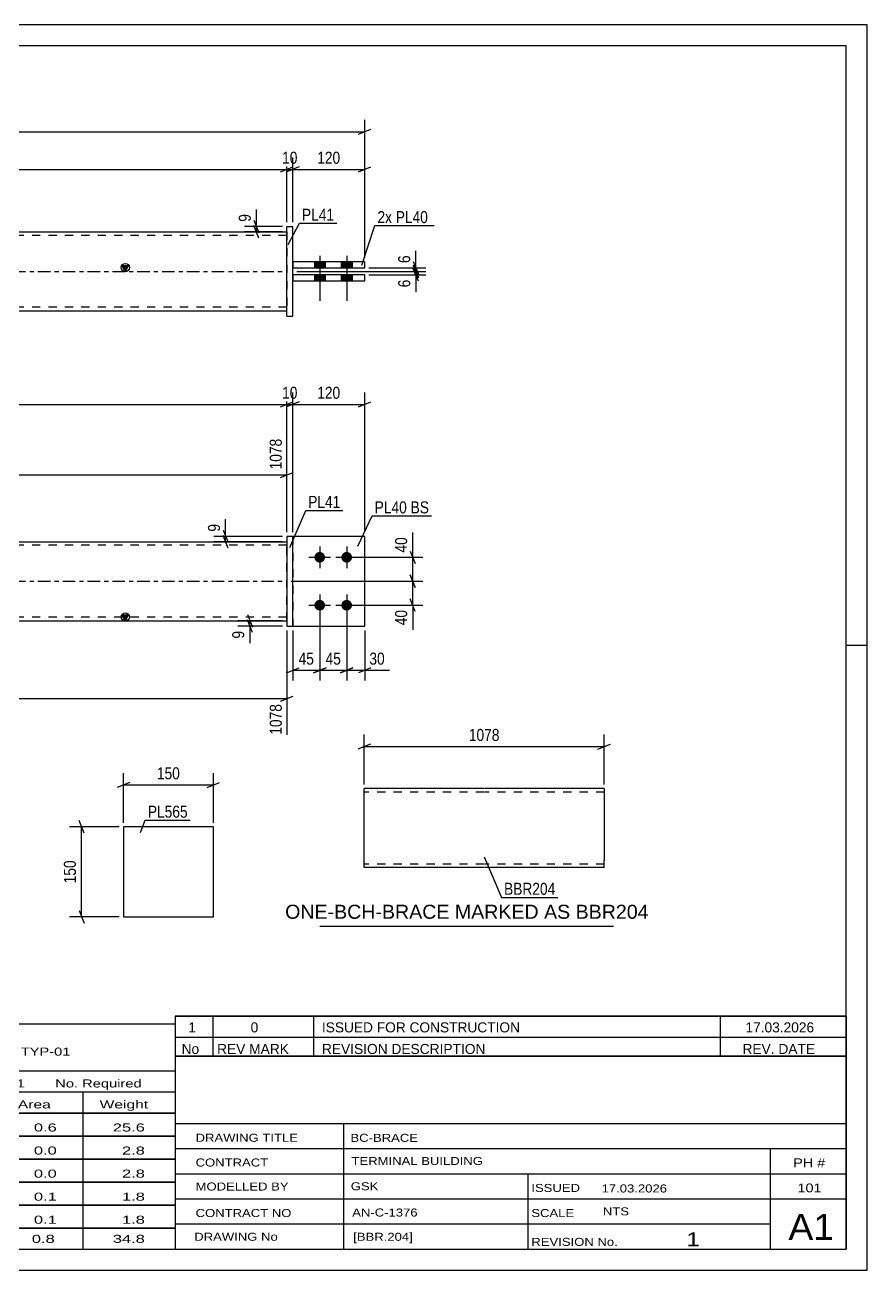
# Model space of a CAD drawing. Header units: millimetres. Extents: x 0 to 420, y 0 to 297.
# Drawn here: x 219.2 to 420, y 0 to 297 of the extents above; entities that cross this region are included whole.
import ezdxf

# ---------------------------------------------------------------- set-up
doc = ezdxf.new("R2010")
doc.units = ezdxf.units.MM
doc.linetypes.add('DXK_LINE_DOT2', pattern=[3.9198, 1.9599, -1.9599])
doc.linetypes.add('DXK_LINE_DOT3', pattern=[5.9187, 2.979, -0.9799, 0.9799, -0.9799])
doc.styles.add('Arial', font='ARIAL.TTF', dxfattribs={"height": 0.2})
doc.styles.add('Arial Narrow', font='ARIALN.TTF', dxfattribs={"height": 0.2})

# ---------------------------------------------------------------- blocks, each defined once
blk = doc.blocks.new('Unknown-585636573-1129')
at = {"color": 5, "linetype": 'Continuous'}
for p, q in [((420, 297), (0, 297)), ((420, 0), (420, 297)), ((415, 292), (5, 292)), ((415, 5), (415, 292)), ((420, 149), (415, 149)), ((5, 5), (415, 5)), ((0, 0), (420, 0))]:
    blk.add_line(p, q, dxfattribs=at)
blk = doc.blocks.new('Bolt-585636573-1836 - 1822')
at = {"linetype": 'Continuous'}
for points in [[(289.48, 171.3, -1), (289.48, 168.73, -1)], [(295.91, 171.3, -1), (295.91, 168.73, -1)], [(289.48, 159.87, -1), (289.48, 157.3, -1)], [(295.91, 159.87, -1), (295.91, 157.3, -1)]]:
    blk.add_hatch(color=1, dxfattribs=at).paths.add_polyline_path(points)
at = {"color": 1, "linetype": 'Continuous'}
for p, q in [((289.48, 172.58), (289.48, 167.44)), ((295.91, 172.58), (295.91, 167.44)), ((286.91, 170.01), (292.06, 170.01)), ((293.34, 170.01), (298.48, 170.01)), ((289.48, 161.16), (289.48, 156.01)), ((295.91, 161.16), (295.91, 156.01)), ((286.91, 158.58), (292.06, 158.58)), ((293.34, 158.58), (298.48, 158.58))]:
    blk.add_line(p, q, dxfattribs=at)
blk = doc.blocks.new('Part-585636573-1828 - 1822')
at = {"linetype": 'Continuous'}
blk.add_hatch(color=2, dxfattribs=at).paths.add_polyline_path([(243.12, 154.87), (242.32, 156.27), (243.92, 156.27)])
at = {"color": 2, "linetype": 'Continuous'}
for p, q in [((127.6, 173.73), (281.63, 173.73)), ((127.6, 154.87), (281.63, 154.87)), ((243.12, 154.87), (242.32, 156.27)), ((242.32, 156.27), (243.92, 156.27)), ((243.92, 156.27), (243.12, 154.87))]:
    blk.add_line(p, q, dxfattribs=at)
at = {"color": 7, "linetype": 'DXK_LINE_DOT2'}
for p, q in [((127.6, 154.87), (127.6, 173.73)), ((281.63, 172.87), (127.6, 172.87)), ((281.63, 154.87), (281.63, 173.73)), ((281.63, 155.73), (127.6, 155.73))]:
    blk.add_line(p, q, dxfattribs=at)
at = {"color": 7, "linetype": 'DXK_LINE_DOT3'}
blk.add_line((127.6, 164.3), (281.63, 164.3), dxfattribs=at)
at = {"color": 2, "linetype": 'Continuous'}
blk.add_circle((243.12, 155.77), 1, dxfattribs=at)
blk = doc.blocks.new('Part-585636573-1833 - 1822')
at = {"color": 2, "linetype": 'Continuous'}
for p, q in [((300.2, 175.01), (283.06, 175.01)), ((300.2, 153.58), (300.2, 175.01)), ((283.06, 153.58), (300.2, 153.58))]:
    blk.add_line(p, q, dxfattribs=at)
at = {"color": 7, "linetype": 'DXK_LINE_DOT2'}
blk.add_line((283.06, 175.01), (283.06, 153.58), dxfattribs=at)
blk = doc.blocks.new('Part-585636573-1856 - 1822')
at = {"color": 2, "linetype": 'Continuous'}
for p, q in [((283.06, 175.01), (281.63, 175.01)), ((281.63, 175.01), (281.63, 153.58)), ((283.06, 153.58), (283.06, 175.01)), ((281.63, 153.58), (283.06, 153.58))]:
    blk.add_line(p, q, dxfattribs=at)
blk = doc.blocks.new('Part-585636573-1862 - 1822')
at = {"color": 7, "linetype": 'DXK_LINE_DOT2'}
for p, q in [((300.2, 175.01), (283.06, 175.01)), ((283.06, 175.01), (283.06, 153.58)), ((300.2, 153.58), (300.2, 175.01)), ((283.06, 153.58), (300.2, 153.58))]:
    blk.add_line(p, q, dxfattribs=at)
blk = doc.blocks.new('Part-585636573-2197 - 2166')
at = {"color": 2, "linetype": 'Continuous'}
for p, q in [((300.2, 240.5), (283.06, 240.5)), ((283.06, 240.5), (283.06, 239.07)), ((283.06, 239.07), (300.2, 239.07)), ((300.2, 239.07), (300.2, 240.5))]:
    blk.add_line(p, q, dxfattribs=at)
blk = doc.blocks.new('Part-585636573-2177 - 2166')
at = {"color": 2, "linetype": 'Continuous'}
for p, q in [((281.63, 227.5), (281.63, 248.92)), ((281.63, 248.92), (283.06, 248.92)), ((283.06, 227.5), (283.06, 248.92)), ((281.63, 227.5), (283.06, 227.5))]:
    blk.add_line(p, q, dxfattribs=at)
blk = doc.blocks.new('Part-585636573-2187 - 2166')
at = {"linetype": 'Continuous'}
blk.add_hatch(color=2, dxfattribs=at).paths.add_polyline_path([(243.12, 238.21), (242.32, 239.61), (243.92, 239.61)])
at = {"color": 2, "linetype": 'Continuous'}
for p, q in [((127.6, 247.64), (281.63, 247.64)), ((243.12, 238.21), (242.32, 239.61)), ((242.32, 239.61), (243.92, 239.61)), ((243.92, 239.61), (243.12, 238.21)), ((127.6, 228.78), (281.63, 228.78))]:
    blk.add_line(p, q, dxfattribs=at)
at = {"color": 7, "linetype": 'DXK_LINE_DOT2'}
for p, q in [((127.6, 228.78), (127.6, 247.64)), ((281.63, 246.78), (127.6, 246.78)), ((281.63, 247.64), (281.63, 228.78)), ((281.63, 229.64), (127.6, 229.64))]:
    blk.add_line(p, q, dxfattribs=at)
at = {"color": 7, "linetype": 'DXK_LINE_DOT3'}
blk.add_line((127.6, 238.21), (281.63, 238.21), dxfattribs=at)
at = {"color": 2, "linetype": 'Continuous'}
blk.add_circle((243.12, 239.11), 1, dxfattribs=at)
blk = doc.blocks.new('Part-585636573-2192 - 2166')
at = {"color": 2, "linetype": 'Continuous'}
for p, q in [((300.2, 237.35), (283.06, 237.35)), ((283.06, 237.35), (283.06, 235.92)), ((283.06, 235.92), (300.2, 235.92)), ((300.2, 235.92), (300.2, 237.35))]:
    blk.add_line(p, q, dxfattribs=at)
blk = doc.blocks.new('Bolt-585636573-2209 - 2166')
at = {"linetype": 'Continuous'}
for points in [[(290.77, 240.5), (288.2, 240.5), (288.2, 239.07), (290.77, 239.07)], [(290.77, 240.5), (288.2, 240.5), (288.2, 239.07), (290.77, 239.07)], [(297.2, 240.5), (294.63, 240.5), (294.63, 239.07), (297.2, 239.07)], [(297.2, 240.5), (294.63, 240.5), (294.63, 239.07), (297.2, 239.07)], [(290.77, 237.35), (288.2, 237.35), (288.2, 235.92), (290.77, 235.92)], [(290.77, 237.35), (288.2, 237.35), (288.2, 235.92), (290.77, 235.92)], [(297.2, 237.35), (294.63, 237.35), (294.63, 235.92), (297.2, 235.92)], [(297.2, 237.35), (294.63, 237.35), (294.63, 235.92), (297.2, 235.92)]]:
    blk.add_hatch(color=1, dxfattribs=at).paths.add_polyline_path(points)
at = {"color": 1, "linetype": 'Continuous'}
for p, q in [((289.48, 241.92), (289.48, 231.21)), ((289.48, 241.92), (289.48, 231.21)), ((295.91, 241.92), (295.91, 231.21)), ((295.91, 241.92), (295.91, 231.21)), ((288.2, 240.5), (288.2, 239.07)), ((288.2, 240.5), (288.2, 239.07)), ((290.77, 240.5), (290.77, 239.07)), ((290.77, 240.5), (290.77, 239.07)), ((294.63, 240.5), (294.63, 239.07)), ((294.63, 240.5), (294.63, 239.07)), ((297.2, 240.5), (297.2, 239.07)), ((297.2, 240.5), (297.2, 239.07)), ((288.2, 237.35), (288.2, 235.92)), ((288.2, 237.35), (288.2, 235.92)), ((290.77, 237.35), (290.77, 235.92)), ((290.77, 237.35), (290.77, 235.92)), ((294.63, 237.35), (294.63, 235.92)), ((294.63, 237.35), (294.63, 235.92)), ((297.2, 237.35), (297.2, 235.92)), ((297.2, 237.35), (297.2, 235.92))]:
    blk.add_line(p, q, dxfattribs=at)
blk = doc.blocks.new('Part-585636573-3562 - 3561')
at = {"color": 2, "linetype": 'Continuous'}
for p, q in [((242.68, 105.71), (242.68, 84.28)), ((264.11, 105.71), (242.68, 105.71)), ((264.11, 84.28), (264.11, 105.71)), ((242.68, 84.28), (264.11, 84.28))]:
    blk.add_line(p, q, dxfattribs=at)
blk = doc.blocks.new('Part-585636573-1373 - 1357')
at = {"color": 2, "linetype": 'Continuous'}
for p, q in [((328.65, 114.86), (300.08, 114.86)), ((300.08, 96.14), (300.08, 114.86)), ((357.32, 114.86), (328.75, 114.86)), ((357.32, 114.86), (357.32, 97.72)), ((300.08, 96.01), (300.08, 96.14)), ((328.65, 96.01), (300.08, 96.01)), ((357.32, 96.01), (328.75, 96.01)), ((357.32, 96.01), (357.32, 97.72))]:
    blk.add_line(p, q, dxfattribs=at)
at = {"color": 7, "linetype": 'DXK_LINE_DOT2'}
for p, q in [((328.65, 114.01), (300.08, 114.01)), ((357.32, 114.01), (328.75, 114.01)), ((357.32, 114.01), (357.32, 113.94)), ((357.32, 113.94), (357.32, 114.01)), ((357.32, 113.81), (357.32, 113.94)), ((357.32, 113.94), (357.32, 113.81)), ((300.08, 96.86), (300.08, 96.93)), ((328.65, 96.86), (300.08, 96.86)), ((357.32, 96.86), (328.75, 96.86)), ((357.32, 96.93), (357.32, 97.39)), ((357.32, 96.86), (357.32, 96.93))]:
    blk.add_line(p, q, dxfattribs=at)
blk = doc.blocks.new('StraightDimension-585636573-2057 - 1822')
at = {"color": 7, "linetype": 'Continuous'}
for p, q in [((266.45, 176.51), (267.65, 173.51)), ((280.63, 175.01), (264.2, 175.01)), ((280.63, 173.73), (264.2, 173.73)), ((267.65, 172.23), (266.45, 175.23)), ((267.05, 173.73), (267.05, 175.01))]:
    blk.add_line(p, q, dxfattribs=at)
at = {"color": 0}
blk.add_wipeout([(266.3, 178.57), (262.1, 178.57), (262.1, 175.54), (266.3, 175.54)], dxfattribs=at)
at = {"color": 7, "linetype": 'Continuous'}
blk.add_line((267.05, 175.01), (267.05, 179.09), dxfattribs=at)
blk.add_line((267.05, 175.01), (267.05, 179.09), dxfattribs=at)
at = {"color": 3, "style": 'Arial Narrow'}
blk.add_text('9', height=2.86, rotation=90.0002, dxfattribs=at).set_placement((265.7, 176.14))
blk = doc.blocks.new('StraightDimension-585636573-2028 - 1822')
at = {"color": 7, "linetype": 'Continuous'}
for p, q in [((282.63, 164.3), (314.06, 164.3)), ((311.06, 165.8), (312.26, 162.8)), ((311.66, 158.58), (311.66, 164.3)), ((296.91, 158.58), (314.06, 158.58)), ((312.26, 157.08), (311.06, 160.08))]:
    blk.add_line(p, q, dxfattribs=at)
at = {"color": 0}
blk.add_wipeout([(310.91, 158.06), (306.71, 158.06), (306.71, 153.2), (310.91, 153.2)], dxfattribs=at)
at = {"color": 7, "linetype": 'Continuous'}
blk.add_line((311.66, 158.58), (311.66, 152.68), dxfattribs=at)
blk.add_line((311.66, 158.58), (311.66, 152.68), dxfattribs=at)
at = {"color": 3, "style": 'Arial Narrow'}
blk.add_text('40', height=2.863, rotation=90.0002, dxfattribs=at).set_placement((310.31, 153.8))
blk = doc.blocks.new('StraightDimension-585636573-1974 - 1822')
at = {"color": 7, "linetype": 'Continuous'}
for p, q in [((280.63, 154.87), (269.98, 154.87)), ((272.23, 156.37), (273.43, 153.37)), ((273.43, 152.08), (272.23, 155.08)), ((272.83, 153.58), (272.83, 154.87)), ((280.63, 153.58), (269.98, 153.58))]:
    blk.add_line(p, q, dxfattribs=at)
at = {"color": 0}
blk.add_wipeout([(272.08, 153.06), (267.88, 153.06), (267.88, 150.03), (272.08, 150.03)], dxfattribs=at)
at = {"color": 7, "linetype": 'Continuous'}
blk.add_line((272.83, 153.58), (272.83, 149.51), dxfattribs=at)
blk.add_line((272.83, 153.58), (272.83, 149.51), dxfattribs=at)
at = {"color": 3, "style": 'Arial Narrow'}
blk.add_text('9', height=2.86, rotation=90.0002, dxfattribs=at).set_placement((271.48, 150.63))
blk = doc.blocks.new('StraightDimension-585636573-2006 - 1822')
at = {"color": 7, "linetype": 'Continuous'}
for p, q in [((289.48, 157.58), (289.48, 140.66)), ((283.06, 152.58), (283.06, 140.66)), ((281.56, 142.46), (284.56, 143.66)), ((283.06, 143.06), (289.48, 143.06)), ((290.98, 143.66), (287.98, 142.46))]:
    blk.add_line(p, q, dxfattribs=at)
at = {"color": 0}
blk.add_wipeout([(288.7, 143.81), (288.7, 148.01), (283.84, 148.01), (283.84, 143.81)], dxfattribs=at)
at = {"color": 3, "style": 'Arial Narrow'}
blk.add_text('45', height=2.863, dxfattribs=at).set_placement((284.44, 144.41))
blk = doc.blocks.new('StraightDimension-585636573-1983 - 1822')
at = {"color": 7, "linetype": 'Continuous'}
for p, q in [((295.91, 157.58), (295.91, 140.66)), ((300.2, 152.58), (300.2, 140.66)), ((294.41, 142.46), (297.41, 143.66)), ((295.91, 143.06), (300.2, 143.06)), ((301.7, 143.66), (298.7, 142.46))]:
    blk.add_line(p, q, dxfattribs=at)
at = {"color": 0}
blk.add_wipeout([(305.58, 143.81), (305.58, 148.01), (300.72, 148.01), (300.72, 143.81)], dxfattribs=at)
at = {"color": 7, "linetype": 'Continuous'}
blk.add_line((300.2, 143.06), (306.1, 143.06), dxfattribs=at)
blk.add_line((300.2, 143.06), (306.1, 143.06), dxfattribs=at)
at = {"color": 3, "style": 'Arial Narrow'}
blk.add_text('30', height=2.863, dxfattribs=at).set_placement((301.32, 144.41))
blk = doc.blocks.new('StraightDimension-585636573-1996 - 1822')
at = {"color": 7, "linetype": 'Continuous'}
for p, q in [((289.48, 157.58), (289.48, 140.66)), ((295.91, 157.58), (295.91, 140.66)), ((287.98, 142.46), (290.98, 143.66)), ((289.48, 143.06), (295.91, 143.06)), ((297.41, 143.66), (294.41, 142.46))]:
    blk.add_line(p, q, dxfattribs=at)
at = {"color": 0}
blk.add_wipeout([(295.13, 143.81), (295.13, 148.01), (290.27, 148.01), (290.27, 143.81)], dxfattribs=at)
at = {"color": 3, "style": 'Arial Narrow'}
blk.add_text('45', height=2.863, dxfattribs=at).set_placement((290.87, 144.41))
blk = doc.blocks.new('StraightDimension-585636573-2041 - 1822')
at = {"color": 7, "linetype": 'Continuous'}
for p, q in [((296.91, 170.01), (314.06, 170.01)), ((311.06, 171.51), (312.26, 168.51)), ((311.66, 164.3), (311.66, 170.01)), ((282.63, 164.3), (314.06, 164.3)), ((312.26, 162.8), (311.06, 165.8))]:
    blk.add_line(p, q, dxfattribs=at)
at = {"color": 0}
blk.add_wipeout([(310.91, 175.39), (306.71, 175.39), (306.71, 170.54), (310.91, 170.54)], dxfattribs=at)
at = {"color": 7, "linetype": 'Continuous'}
blk.add_line((311.66, 170.01), (311.66, 175.92), dxfattribs=at)
blk.add_line((311.66, 170.01), (311.66, 175.92), dxfattribs=at)
at = {"color": 3, "style": 'Arial Narrow'}
blk.add_text('40', height=2.863, rotation=90.0002, dxfattribs=at).set_placement((310.31, 171.14))
blk = doc.blocks.new('StraightDimension-585636573-2541 - 1822')
at = {"color": 7, "linetype": 'Continuous'}
for p, q in [((127.6, 152.58), (127.6, 133.18)), ((281.63, 152.58), (281.63, 127.7)), ((129.1, 136.91), (126.1, 135.71)), ((280.13, 135.71), (283.13, 136.91)), ((127.6, 136.31), (281.63, 136.31))]:
    blk.add_line(p, q, dxfattribs=at)
at = {"color": 0}
blk.add_wipeout([(208.87, 137.06), (208.87, 141.26), (200.36, 141.26), (200.36, 137.06)], dxfattribs=at)
at = {"color": 0, "linetype": 'Continuous'}
for points in [[(127, 135.61), (122.8, 135.61), (122.8, 132.58), (127, 132.58)], [(281.03, 135.61), (276.83, 135.61), (276.83, 127.1), (281.03, 127.1)]]:
    blk.add_wipeout(points, dxfattribs=at)
at = {"color": 3, "style": 'Arial Narrow'}
blk.add_text('1078', height=2.863, dxfattribs=at).set_placement((200.96, 137.66))
at = {"color": 3, "linetype": 'Continuous', "style": 'Arial Narrow'}
for s, height, p in [('0', 2.86, (126.4, 133.18)), ('1078', 2.863, (280.43, 127.7))]:
    blk.add_text(s, height=height, rotation=90.0002, dxfattribs=at).set_placement(p)
blk = doc.blocks.new('StraightDimension-585636573-2103 - 1822')
at = {"color": 7, "linetype": 'Continuous'}
for p, q in [((127.6, 176.01), (127.6, 209.32)), ((281.63, 176.01), (281.63, 209.32)), ((129.1, 207.07), (126.1, 205.87)), ((127.6, 206.47), (281.63, 206.47)), ((280.13, 205.87), (283.13, 207.07))]:
    blk.add_line(p, q, dxfattribs=at)
at = {"color": 0}
blk.add_wipeout([(208.87, 207.22), (208.87, 211.42), (200.36, 211.42), (200.36, 207.22)], dxfattribs=at)
at = {"color": 3, "style": 'Arial Narrow'}
blk.add_text('1078', height=2.863, dxfattribs=at).set_placement((200.96, 207.82))
blk = doc.blocks.new('StraightDimension-585636573-2112 - 1822')
at = {"color": 7, "linetype": 'Continuous'}
for p, q in [((281.63, 176.01), (281.63, 209.32)), ((283.06, 176.01), (283.06, 209.32)), ((280.13, 205.87), (283.13, 207.07)), ((284.56, 207.07), (281.56, 205.87)), ((281.63, 206.47), (283.06, 206.47))]:
    blk.add_line(p, q, dxfattribs=at)
at = {"color": 0}
blk.add_wipeout([(284.77, 207.22), (284.77, 211.42), (279.91, 211.42), (279.91, 207.22)], dxfattribs=at)
at = {"color": 3, "style": 'Arial Narrow'}
blk.add_text('10', height=2.863, dxfattribs=at).set_placement((280.51, 207.82))
blk = doc.blocks.new('StraightDimension-585636573-2129 - 1822')
at = {"color": 7, "linetype": 'Continuous'}
for p, q in [((283.06, 176.01), (283.06, 209.32)), ((300.2, 176.01), (300.2, 209.32)), ((284.56, 207.07), (281.56, 205.87)), ((283.06, 206.47), (300.2, 206.47)), ((298.7, 205.87), (301.7, 207.07))]:
    blk.add_line(p, q, dxfattribs=at)
at = {"color": 0}
blk.add_wipeout([(294.97, 207.22), (294.97, 211.42), (288.28, 211.42), (288.28, 207.22)], dxfattribs=at)
at = {"color": 3, "style": 'Arial Narrow'}
blk.add_text('120', height=2.863, dxfattribs=at).set_placement((288.88, 207.82))
blk = doc.blocks.new('StraightDimension-585636573-2480 - 1822')
at = {"color": 7, "linetype": 'Continuous'}
for p, q in [((281.63, 176.01), (281.63, 198.29)), ((129.1, 190.28), (126.1, 189.08)), ((127.6, 174.73), (127.6, 192.8)), ((280.13, 189.08), (283.13, 190.28)), ((127.6, 189.68), (281.63, 189.68))]:
    blk.add_line(p, q, dxfattribs=at)
at = {"color": 0, "linetype": 'Continuous'}
for points in [[(281.03, 198.89), (276.83, 198.89), (276.83, 190.38), (281.03, 190.38)], [(127, 193.4), (122.8, 193.4), (122.8, 190.38), (127, 190.38)]]:
    blk.add_wipeout(points, dxfattribs=at)
at = {"color": 0}
blk.add_wipeout([(208.87, 190.43), (208.87, 194.63), (200.36, 194.63), (200.36, 190.43)], dxfattribs=at)
at = {"color": 3, "linetype": 'Continuous', "style": 'Arial Narrow'}
for s, height, p in [('1078', 2.863, (280.43, 190.98)), ('0', 2.86, (126.4, 190.98))]:
    blk.add_text(s, height=height, rotation=90.0002, dxfattribs=at).set_placement(p)
at = {"color": 3, "style": 'Arial Narrow'}
blk.add_text('1078', height=2.863, dxfattribs=at).set_placement((200.96, 191.03))
blk = doc.blocks.new('StraightDimension-585636573-2263 - 2166')
at = {"color": 7, "linetype": 'Continuous'}
for p, q in [((109.03, 241.5), (109.03, 274.35)), ((300.2, 241.5), (300.2, 274.35)), ((110.53, 272.1), (107.53, 270.9)), ((109.03, 271.5), (300.2, 271.5)), ((298.7, 270.9), (301.7, 272.1))]:
    blk.add_line(p, q, dxfattribs=at)
at = {"color": 0}
blk.add_wipeout([(208.87, 272.25), (208.87, 276.45), (200.36, 276.45), (200.36, 272.25)], dxfattribs=at)
at = {"color": 3, "style": 'Arial Narrow'}
blk.add_text('1338', height=2.863, dxfattribs=at).set_placement((200.96, 272.85))
blk = doc.blocks.new('StraightDimension-585636573-2345 - 2166')
at = {"color": 7, "linetype": 'Continuous'}
for p, q in [((284.06, 238.21), (314.8, 238.21)), ((311.8, 239.71), (313, 236.71)), ((313, 235.85), (311.8, 238.85)), ((312.4, 237.35), (312.4, 238.21)), ((301.2, 237.35), (314.8, 237.35))]:
    blk.add_line(p, q, dxfattribs=at)
at = {"color": 0}
blk.add_wipeout([(311.65, 236.83), (307.45, 236.83), (307.45, 233.8), (311.65, 233.8)], dxfattribs=at)
at = {"color": 7, "linetype": 'Continuous'}
blk.add_line((312.4, 237.35), (312.4, 233.27), dxfattribs=at)
blk.add_line((312.4, 237.35), (312.4, 233.27), dxfattribs=at)
at = {"color": 3, "style": 'Arial Narrow'}
blk.add_text('6', height=2.86, rotation=90.0002, dxfattribs=at).set_placement((311.05, 234.4))
blk = doc.blocks.new('StraightDimension-585636573-2294 - 2166')
at = {"color": 7, "linetype": 'Continuous'}
for p, q in [((127.6, 249.92), (127.6, 265.39)), ((281.63, 249.92), (281.63, 265.39)), ((129.1, 263.14), (126.1, 261.94)), ((127.6, 262.54), (281.63, 262.54)), ((280.13, 261.94), (283.13, 263.14))]:
    blk.add_line(p, q, dxfattribs=at)
at = {"color": 0}
blk.add_wipeout([(208.87, 263.29), (208.87, 267.49), (200.36, 267.49), (200.36, 263.29)], dxfattribs=at)
at = {"color": 3, "style": 'Arial Narrow'}
blk.add_text('1078', height=2.863, dxfattribs=at).set_placement((200.96, 263.89))
blk = doc.blocks.new('StraightDimension-585636573-2304 - 2166')
at = {"color": 7, "linetype": 'Continuous'}
for p, q in [((281.63, 249.92), (281.63, 265.39)), ((283.06, 249.92), (283.06, 265.39)), ((280.13, 261.94), (283.13, 263.14)), ((284.56, 263.14), (281.56, 261.94)), ((281.63, 262.54), (283.06, 262.54))]:
    blk.add_line(p, q, dxfattribs=at)
at = {"color": 0}
blk.add_wipeout([(284.77, 263.29), (284.77, 267.49), (279.91, 267.49), (279.91, 263.29)], dxfattribs=at)
at = {"color": 3, "style": 'Arial Narrow'}
blk.add_text('10', height=2.863, dxfattribs=at).set_placement((280.51, 263.89))
blk = doc.blocks.new('StraightDimension-585636573-2314 - 2166')
at = {"color": 7, "linetype": 'Continuous'}
for p, q in [((283.06, 249.92), (283.06, 265.39)), ((300.2, 241.5), (300.2, 265.39)), ((284.56, 263.14), (281.56, 261.94)), ((283.06, 262.54), (300.2, 262.54)), ((298.7, 261.94), (301.7, 263.14))]:
    blk.add_line(p, q, dxfattribs=at)
at = {"color": 0}
blk.add_wipeout([(294.97, 263.29), (294.97, 267.49), (288.28, 267.49), (288.28, 263.29)], dxfattribs=at)
at = {"color": 3, "style": 'Arial Narrow'}
blk.add_text('120', height=2.863, dxfattribs=at).set_placement((288.88, 263.89))
blk = doc.blocks.new('StraightDimension-585636573-2325 - 2166')
at = {"color": 7, "linetype": 'Continuous'}
for p, q in [((273.77, 250.42), (274.97, 247.42)), ((280.63, 248.92), (271.52, 248.92)), ((280.63, 247.64), (271.52, 247.64)), ((274.97, 246.14), (273.77, 249.14)), ((274.37, 247.64), (274.37, 248.92))]:
    blk.add_line(p, q, dxfattribs=at)
at = {"color": 0}
blk.add_wipeout([(273.62, 252.48), (269.42, 252.48), (269.42, 249.45), (273.62, 249.45)], dxfattribs=at)
at = {"color": 7, "linetype": 'Continuous'}
blk.add_line((274.37, 248.92), (274.37, 253), dxfattribs=at)
blk.add_line((274.37, 248.92), (274.37, 253), dxfattribs=at)
at = {"color": 3, "style": 'Arial Narrow'}
blk.add_text('9', height=2.86, rotation=90.0002, dxfattribs=at).set_placement((273.02, 250.05))
blk = doc.blocks.new('StraightDimension-585636573-2336 - 2166')
at = {"color": 7, "linetype": 'Continuous'}
for p, q in [((284.06, 238.21), (314.8, 238.21)), ((301.2, 239.07), (314.8, 239.07)), ((311.8, 240.57), (313, 237.57)), ((313, 236.71), (311.8, 239.71)), ((312.4, 238.21), (312.4, 239.07))]:
    blk.add_line(p, q, dxfattribs=at)
at = {"color": 0}
blk.add_wipeout([(311.65, 242.62), (307.45, 242.62), (307.45, 239.59), (311.65, 239.59)], dxfattribs=at)
at = {"color": 7, "linetype": 'Continuous'}
blk.add_line((312.4, 239.07), (312.4, 243.15), dxfattribs=at)
blk.add_line((312.4, 239.07), (312.4, 243.15), dxfattribs=at)
at = {"color": 3, "style": 'Arial Narrow'}
blk.add_text('6', height=2.86, rotation=90.0002, dxfattribs=at).set_placement((311.05, 240.19))
blk = doc.blocks.new('StraightDimension-585636573-3598 - 3561')
at = {"color": 7, "linetype": 'Continuous'}
for p, q in [((244.18, 116.31), (241.18, 115.11)), ((242.68, 106.71), (242.68, 118.56)), ((262.61, 115.11), (265.61, 116.31)), ((264.11, 106.71), (264.11, 118.56)), ((242.68, 115.71), (264.11, 115.71))]:
    blk.add_line(p, q, dxfattribs=at)
at = {"color": 0}
blk.add_wipeout([(256.74, 116.46), (256.74, 120.66), (250.05, 120.66), (250.05, 116.46)], dxfattribs=at)
at = {"color": 3, "style": 'Arial Narrow'}
blk.add_text('150', height=2.863, dxfattribs=at).set_placement((250.65, 117.06))
blk = doc.blocks.new('StraightDimension-585636573-3602 - 3561')
at = {"color": 7, "linetype": 'Continuous'}
for p, q in [((233.28, 104.21), (232.08, 107.21)), ((241.68, 105.71), (229.83, 105.71)), ((232.68, 84.28), (232.68, 105.71)), ((241.68, 84.28), (229.83, 84.28)), ((232.08, 85.78), (233.28, 82.78))]:
    blk.add_line(p, q, dxfattribs=at)
at = {"color": 0}
blk.add_wipeout([(231.93, 98.34), (227.73, 98.34), (227.73, 91.65), (231.93, 91.65)], dxfattribs=at)
at = {"color": 3, "style": 'Arial Narrow'}
blk.add_text('150', height=2.863, rotation=90.0002, dxfattribs=at).set_placement((231.33, 92.25))
blk = doc.blocks.new('StraightDimension-585636573-1377 - 1357')
at = {"color": 7, "linetype": 'Continuous'}
for p, q in [((300.08, 115.86), (300.08, 127.71)), ((357.32, 115.86), (357.32, 127.71)), ((301.58, 125.46), (298.58, 124.26)), ((300.08, 124.86), (357.32, 124.86)), ((355.82, 124.26), (358.82, 125.46))]:
    blk.add_line(p, q, dxfattribs=at)
at = {"color": 0}
blk.add_wipeout([(332.96, 125.61), (332.96, 129.81), (324.44, 129.81), (324.44, 125.61)], dxfattribs=at)
at = {"color": 3, "style": 'Arial Narrow'}
blk.add_text('1078', height=2.863, dxfattribs=at).set_placement((325.04, 126.21))
blk = doc.blocks.new('Unknown-585636573-3864')
at = {"color": 7, "linetype": 'Continuous'}
for p, q in [((95, 58.75), (255, 58.75)), ((95, 47.5), (95, 58.75)), ((255, 58.75), (255, 47.5)), ((95, 47.5), (255, 47.5)), ((95, 47.5), (95, 42.5)), ((255, 47.5), (255, 42.5)), ((95, 42.5), (255, 42.5)), ((95, 42.5), (95, 37.5)), ((119, 42.5), (119, 37.5)), ((154.5, 42.5), (154.5, 37.5)), ((180.5, 42.5), (180.5, 37.5)), ((193.5, 42.5), (193.5, 37.5)), ((211, 42.5), (211, 37.5)), ((233, 42.5), (233, 37.5)), ((255, 42.5), (255, 37.5)), ((95, 37.5), (255, 37.5)), ((95, 37.45), (95, 32.05)), ((95, 37.45), (255, 37.45)), ((119, 37.5), (119, 32)), ((154.5, 37.5), (154.5, 32)), ((180.5, 37.5), (180.5, 32)), ((193.5, 37.5), (193.5, 32)), ((211, 37.5), (211, 32)), ((233, 37.5), (233, 32)), ((255, 37.45), (255, 32.05)), ((95, 32.05), (255, 32.05)), ((95, 31.95), (95, 26.55)), ((95, 31.95), (255, 31.95)), ((119, 32), (119, 26.5)), ((154.5, 32), (154.5, 26.5)), ((180.5, 32), (180.5, 26.5)), ((193.5, 32), (193.5, 26.5)), ((211, 32), (211, 26.5)), ((233, 32), (233, 26.5)), ((255, 31.95), (255, 26.55)), ((95, 26.55), (255, 26.55)), ((95, 26.45), (95, 21.05)), ((95, 26.45), (255, 26.45)), ((119, 26.5), (119, 21)), ((154.5, 26.5), (154.5, 21)), ((180.5, 26.5), (180.5, 21)), ((193.5, 26.5), (193.5, 21)), ((211, 26.5), (211, 21)), ((233, 26.5), (233, 21)), ((255, 26.45), (255, 21.05)), ((95, 21.05), (255, 21.05)), ((95, 20.95), (95, 15.55)), ((95, 20.95), (255, 20.95)), ((119, 21), (119, 15.5)), ((154.5, 21), (154.5, 15.5)), ((180.5, 21), (180.5, 15.5)), ((193.5, 21), (193.5, 15.5)), ((211, 21), (211, 15.5)), ((233, 21), (233, 15.5)), ((255, 20.95), (255, 15.55)), ((95, 15.55), (255, 15.55)), ((95, 15.45), (95, 10.05)), ((95, 15.45), (255, 15.45)), ((119, 15.5), (119, 10)), ((154.5, 15.5), (154.5, 10)), ((180.5, 15.5), (180.5, 10)), ((193.5, 15.5), (193.5, 10)), ((211, 15.5), (211, 10)), ((233, 15.5), (233, 10)), ((255, 15.45), (255, 10.05)), ((95, 10.05), (255, 10.05)), ((95, 10), (255, 10)), ((95, 10), (95, 5)), ((211, 10), (211, 5)), ((233, 10), (233, 5)), ((255, 10), (255, 5)), ((95, 5), (255, 5))]:
    blk.add_line(p, q, dxfattribs=at)
at = {"color": 7, "style": 'Arial Narrow'}
for s, height, width, p in [('GENERAL NOTES & WELD DETAILS :', 2.8633, 1.4, (96.15, 51.06)), ('REFER TYP DRAWING TYP-01', 1.9089, 1.6, (179.7, 51.16)), ("MATERIAL LIST FOR ASSEMBLY MK'D", 1.9089, 1.6, (96.15, 43.56)), ('BBR204', 1.909, 1.794707, (187.48, 43.47)), ('1', 1.91, 1.794707, (217.08, 43.56)), ('No. Required', 1.9089, 1.6, (226.41, 43.56)), ('Mark', 1.909, 1.7, (96.34, 38.5)), ('Profile', 1.909, 1.7, (129.41, 38.5)), ('Material', 1.909, 1.7, (159.54, 38.56)), ('No.', 1.909, 1.7, (184.5, 38.56)), ('Length', 1.909, 1.7, (195, 38.56)), ('Area', 1.909, 1.7, (217.5, 38.56)), ('Weight', 1.909, 1.7, (237, 38.56))]:
    blk.add_text(s, height=height, dxfattribs=dict(at, width=width)).set_placement(p)
at = {"color": 7, "linetype": 'Continuous', "style": 'Arial Narrow'}
for s, height, width, p in [('BBR204', 1.909, 1.794707, (96.5, 33.06)), ('SHS132*6', 1.909, 1.794707, (121, 33.06)), ('E350', 1.909, 1.794707, (160.74, 33.06)), ('1', 1.91, 1.794707, (184.86, 33.06)), ('1078', 1.909, 1.794707, (197.58, 33.06)), ('0.6', 1.909, 1.794707, (221.32, 33.06)), ('25.6', 1.909, 1.794707, (240.14, 33.06)), ('PL40', 1.909, 1.794707, (96.5, 27.56)), ('PL10*120', 1.909, 1.794707, (121, 27.56)), ('E350', 1.909, 1.794707, (160.74, 27.56)), ('2', 1.91, 1.794707, (184.86, 27.56)), ('150', 1.909, 1.794707, (199.77, 27.56)), ('0.0', 1.909, 1.794707, (221.32, 27.56)), ('2.8', 1.909, 1.794707, (242.33, 27.56)), ('PL564', 1.909, 1.794707, (96.5, 22.06)), ('PL10*120', 1.909, 1.794707, (121, 22.06)), ('E350', 1.909, 1.794707, (160.74, 22.06)), ('2', 1.91, 1.794707, (184.86, 22.06)), ('150', 1.909, 1.794707, (199.77, 22.06)), ('0.0', 1.909, 1.794707, (221.32, 22.06)), ('2.8', 1.909, 1.794707, (242.33, 22.06)), ('PL41', 1.909, 1.794707, (96.5, 16.56)), ('PL10*150', 1.909, 1.794707, (121, 16.56)), ('E350', 1.909, 1.794707, (160.74, 16.56)), ('1', 1.91, 1.794707, (184.86, 16.56)), ('150', 1.909, 1.794707, (199.77, 16.56)), ('0.1', 1.909, 1.794707, (221.32, 16.56)), ('1.8', 1.909, 1.794707, (242.33, 16.56)), ('PL565', 1.909, 1.794707, (96.5, 11.06)), ('PL10*150', 1.909, 1.794707, (121, 11.06)), ('E350', 1.909, 1.794707, (160.74, 11.06)), ('1', 1.91, 1.794707, (184.86, 11.06)), ('150', 1.909, 1.794707, (199.77, 11.06)), ('0.1', 1.909, 1.794707, (221.32, 11.06)), ('1.8', 1.909, 1.794707, (242.33, 11.06)), ('Total', 1.909, 1.7, (197.33, 6.5)), ('0.8', 1.909, 1.794707, (220.83, 6.5)), ('34.8', 1.909, 1.794707, (240.14, 6.5))]:
    blk.add_text(s, height=height, dxfattribs=dict(at, width=width)).set_placement(p)
blk = doc.blocks.new('Unknown-585636573-3862')
at = {"color": 7, "linetype": 'Continuous'}
for p, q in [((255, 51.05), (255, 5)), ((255, 51.05), (415, 51.05)), ((415, 51), (415, 5)), ((255, 35), (415, 35)), ((295.14, 35), (295.14, 5)), ((255, 29), (415, 29)), ((397, 5.05), (397, 29.05)), ((255, 23), (415, 23)), ((339.14, 23), (339.14, 5)), ((255, 17), (415, 17)), ((255, 11), (397, 11)), ((255, 5), (415, 5))]:
    blk.add_line(p, q, dxfattribs=at)
at = {"color": 7, "style": 'Arial Narrow'}
for s, height, width, p in [('DRAWING TITLE', 1.9089, 1.425378, (259.88, 30.61)), ('BC-BRACE', 1.909, 1.425378, (296.81, 30.59)), ('TERMINAL BUILDING', 1.9089, 1.425378, (297.06, 25.07)), ('CONTRACT', 1.909, 1.425378, (259.88, 24.71)), ('MODELLED BY', 1.9089, 1.425378, (259.88, 18.98)), ('GSK', 1.909, 1.425378, (296.88, 19.04)), ('ISSUED', 1.909, 1.425378, (339.94, 18.64)), ('17.03.2026', 1.909, 1.425378, (356.69, 18.52)), ('CONTRACT NO', 1.9089, 1.425378, (259.88, 12.66)), ('AN-C-1376', 1.909, 1.425378, (297.23, 12.78)), ('SCALE', 1.909, 1.425378, (339.94, 12.65)), ('A1', 6.204, 1.25, (401.24, 7.2)), ('DRAWING No', 1.909, 1.425378, (259.56, 7)), ('[BBR.204]', 1.909, 1.425378, (297.46, 6.99)), ('1', 3.34, 1.5, (376.91, 5.68)), ('REVISION No.', 1.9089, 1.425378, (339.94, 5.77))]:
    blk.add_text(s, height=height, dxfattribs=dict(at, width=width)).set_placement(p)
at = {"color": 7, "linetype": 'Continuous', "style": 'Arial Narrow'}
for s, height, width, p in [('PH #', 2.1, 1.42538, (402.4, 24.55)), ('101', 2.1, 1.42538, (403.41, 18.55)), ('NTS', 1.909, 1.425378, (357, 13.05))]:
    blk.add_text(s, height=height, dxfattribs=dict(at, width=width)).set_placement(p)
blk = doc.blocks.new('Unknown-585636573-3863')
at = {"color": 7, "linetype": 'Continuous'}
for p, q in [((255, 60.55), (415, 60.55)), ((415, 60.55), (255, 60.55)), ((255, 60.55), (255, 55.55)), ((264, 60.55), (264, 55.55)), ((288, 60.55), (288, 55.55)), ((385, 60.55), (385, 55.55)), ((415, 60.55), (415, 55.55)), ((255, 55.55), (415, 55.55)), ((255, 55.55), (255, 51.05)), ((255, 55.55), (415, 55.55)), ((264, 55.55), (264, 51.05)), ((288, 55.55), (288, 51.05)), ((385, 55.55), (385, 51.05)), ((415, 55.55), (415, 51.05)), ((415, 51.05), (255, 51.05))]:
    blk.add_line(p, q, dxfattribs=at)
at = {"color": 7, "linetype": 'Continuous', "style": 'Arial Narrow'}
for s, height, width, p in [('1', 2.39, 1.196471, (258.16, 56.7)), ('0', 2.39, 1.196471, (273, 56.7)), ('ISSUED FOR CONSTRUCTION', 2.3861, 1.196471, (290, 56.7)), ('17.03.2026', 2.386, 1.196471, (391, 56.7)), ('No', 2.386, 1.2, (256.54, 51.55)), ('REV MARK', 2.386, 1.2, (265, 51.55)), ('REVISION DESCRIPTION', 2.3861, 1.2, (290, 51.55)), ('REV. DATE', 2.386, 1.2, (390.28, 51.55))]:
    blk.add_text(s, height=height, dxfattribs=dict(at, width=width)).set_placement(p)
blk = doc.blocks.new('Unknown-585636573-3865')
at = {"color": 7, "linetype": 'Continuous'}
blk.add_line((289.5, 82.05), (359.5, 82.05), dxfattribs=at)
at = {"color": 7, "style": 'Arial'}
blk.add_text('ONE-BCH-BRACE MARKED AS BBR204', height=3.3428, dxfattribs=at).set_placement((281.23, 83.8))
blk = doc.blocks.new('Mark-585636573-1852 - 1822')
at = {"color": 0}
blk.add_wipeout([(294.4, 181.81), (294.4, 184.81), (286.73, 184.81), (286.73, 181.81)], dxfattribs=at)
blk.add_wipeout([(294.4, 181.81), (294.4, 184.81), (286.73, 184.81), (286.73, 181.81)], dxfattribs=at)
at = {"color": 30, "linetype": 'Continuous'}
for p, q in [((282.36, 172.33), (286.13, 181.21)), ((286.13, 181.21), (295, 181.21))]:
    blk.add_line(p, q, dxfattribs=at)
at = {"color": 3, "style": 'Arial Narrow'}
blk.add_text('PL41', height=2.863, dxfattribs=at).set_placement((286.73, 181.81))
blk = doc.blocks.new('MarkSet-585636573-2151 - 1822')
at = {"color": 0}
blk.add_wipeout([(310.25, 180.49), (310.25, 183.49), (302.58, 183.49), (302.58, 180.49)], dxfattribs=at)
blk.add_wipeout([(310.25, 180.49), (310.25, 183.49), (302.58, 183.49), (302.58, 180.49)], dxfattribs=at)
at = {"color": 30, "linetype": 'Continuous'}
blk.add_line((298.57, 172.66), (301.98, 179.89), dxfattribs=at)
at = {"color": 0}
blk.add_wipeout([(315.53, 180.49), (315.53, 183.49), (311.15, 183.49), (311.15, 180.49)], dxfattribs=at)
blk.add_wipeout([(315.53, 180.49), (315.53, 183.49), (311.15, 183.49), (311.15, 180.49)], dxfattribs=at)
at = {"color": 30, "linetype": 'Continuous'}
blk.add_line((301.98, 179.89), (316.13, 179.89), dxfattribs=at)
at = {"color": 3, "style": 'Arial Narrow'}
for s, p in [('PL40', (302.58, 180.49)), ('BS', (311.15, 180.49))]:
    blk.add_text(s, height=2.863, dxfattribs=at).set_placement(p)
blk = doc.blocks.new('Mark-585636573-2173 - 2166')
at = {"color": 0}
blk.add_wipeout([(292.92, 250.28), (292.92, 253.28), (285.24, 253.28), (285.24, 250.28)], dxfattribs=at)
blk.add_wipeout([(292.92, 250.28), (292.92, 253.28), (285.24, 253.28), (285.24, 250.28)], dxfattribs=at)
at = {"color": 30, "linetype": 'Continuous'}
for p, q in [((281.95, 244.6), (284.64, 249.68)), ((284.64, 249.68), (293.52, 249.68))]:
    blk.add_line(p, q, dxfattribs=at)
at = {"color": 3, "style": 'Arial Narrow'}
blk.add_text('PL41', height=2.863, dxfattribs=at).set_placement((285.24, 250.28))
blk = doc.blocks.new('MarkSet-585636573-2387 - 2166')
at = {"color": 0}
blk.add_wipeout([(306.71, 249.73), (306.71, 252.73), (303.24, 252.73), (303.24, 249.73)], dxfattribs=at)
blk.add_wipeout([(306.71, 249.73), (306.71, 252.73), (303.24, 252.73), (303.24, 249.73)], dxfattribs=at)
at = {"color": 30, "linetype": 'Continuous'}
blk.add_line((299.51, 239.72), (302.64, 249.13), dxfattribs=at)
at = {"color": 0}
blk.add_wipeout([(315.28, 249.73), (315.28, 252.73), (307.61, 252.73), (307.61, 249.73)], dxfattribs=at)
blk.add_wipeout([(315.28, 249.73), (315.28, 252.73), (307.61, 252.73), (307.61, 249.73)], dxfattribs=at)
at = {"color": 30, "linetype": 'Continuous'}
blk.add_line((302.64, 249.13), (316.78, 249.13), dxfattribs=at)
at = {"color": 3, "style": 'Arial Narrow'}
for s, p in [('2x', (303.24, 249.73)), ('PL40', (307.61, 249.73))]:
    blk.add_text(s, height=2.863, dxfattribs=at).set_placement(p)
blk = doc.blocks.new('Mark-585636573-3609 - 3561')
at = {"color": 0}
blk.add_wipeout([(258, 107.91), (258, 110.91), (248.49, 110.91), (248.49, 107.91)], dxfattribs=at)
blk.add_wipeout([(258, 107.91), (258, 110.91), (248.49, 110.91), (248.49, 107.91)], dxfattribs=at)
at = {"color": 30, "linetype": 'Continuous'}
for p, q in [((246.74, 104.4), (247.89, 107.31)), ((247.89, 107.31), (258.6, 107.31))]:
    blk.add_line(p, q, dxfattribs=at)
at = {"color": 3, "style": 'Arial Narrow'}
blk.add_text('PL565', height=2.863, dxfattribs=at).set_placement((248.49, 107.91))
blk = doc.blocks.new('Mark-585636573-1369 - 1357')
at = {"color": 0}
blk.add_wipeout([(345.67, 89.51), (345.67, 92.51), (333.43, 92.51), (333.43, 89.51)], dxfattribs=at)
blk.add_wipeout([(345.67, 89.51), (345.67, 92.51), (333.43, 92.51), (333.43, 89.51)], dxfattribs=at)
at = {"color": 30, "linetype": 'Continuous'}
for p, q in [((328.7, 98.57), (332.83, 88.91)), ((332.83, 88.91), (346.27, 88.91))]:
    blk.add_line(p, q, dxfattribs=at)
at = {"color": 3, "style": 'Arial Narrow'}
blk.add_text('BBR204', height=2.863, dxfattribs=at).set_placement((333.43, 89.51))

msp = doc.modelspace()

# ---------------------------------------------------------------- block references
for name in ['Unknown-585636573-1129', 'Part-585636573-2187 - 2166', 'Part-585636573-2177 - 2166', 'Bolt-585636573-2209 - 2166', 'Part-585636573-2197 - 2166', 'Part-585636573-2192 - 2166', 'Part-585636573-1828 - 1822', 'Part-585636573-1856 - 1822', 'Part-585636573-1833 - 1822', 'Part-585636573-1862 - 1822', 'Bolt-585636573-1836 - 1822', 'Part-585636573-1373 - 1357', 'Part-585636573-3562 - 3561', 'Unknown-585636573-3865', 'Unknown-585636573-3863', 'Unknown-585636573-3864', 'Unknown-585636573-3862']:
    msp.add_blockref(name, (0, 0))

# ---------------------------------------------------------------- next in the draw order: block references
for name in ['StraightDimension-585636573-2263 - 2166', 'StraightDimension-585636573-2345 - 2166', 'StraightDimension-585636573-2057 - 1822', 'StraightDimension-585636573-2028 - 1822', 'StraightDimension-585636573-1974 - 1822', 'StraightDimension-585636573-1377 - 1357', 'StraightDimension-585636573-3598 - 3561', 'Mark-585636573-1369 - 1357']:
    msp.add_blockref(name, (0, 0))

# ---------------------------------------------------------------- next in the draw order: block references
for name in ['StraightDimension-585636573-2294 - 2166', 'StraightDimension-585636573-2041 - 1822', 'StraightDimension-585636573-2006 - 1822', 'StraightDimension-585636573-1983 - 1822', 'Mark-585636573-3609 - 3561', 'StraightDimension-585636573-3602 - 3561']:
    msp.add_blockref(name, (0, 0))

# ---------------------------------------------------------------- next in the draw order: block references
for name in ['StraightDimension-585636573-2304 - 2166', 'StraightDimension-585636573-2103 - 1822', 'StraightDimension-585636573-1996 - 1822', 'StraightDimension-585636573-2541 - 1822']:
    msp.add_blockref(name, (0, 0))

# ---------------------------------------------------------------- next in the draw order: block references
for name in ['StraightDimension-585636573-2314 - 2166', 'StraightDimension-585636573-2112 - 1822']:
    msp.add_blockref(name, (0, 0))

# ---------------------------------------------------------------- next in the draw order: block references
for name in ['StraightDimension-585636573-2325 - 2166', 'StraightDimension-585636573-2336 - 2166', 'StraightDimension-585636573-2129 - 1822']:
    msp.add_blockref(name, (0, 0))

# ---------------------------------------------------------------- next in the draw order: block references
for name in ['Mark-585636573-2173 - 2166', 'MarkSet-585636573-2387 - 2166', 'StraightDimension-585636573-2480 - 1822', 'MarkSet-585636573-2151 - 1822']:
    msp.add_blockref(name, (0, 0))

# ---------------------------------------------------------------- next in the draw order: block references
msp.add_blockref('Mark-585636573-1852 - 1822', (0, 0))

doc.saveas('drawing.dxf')
